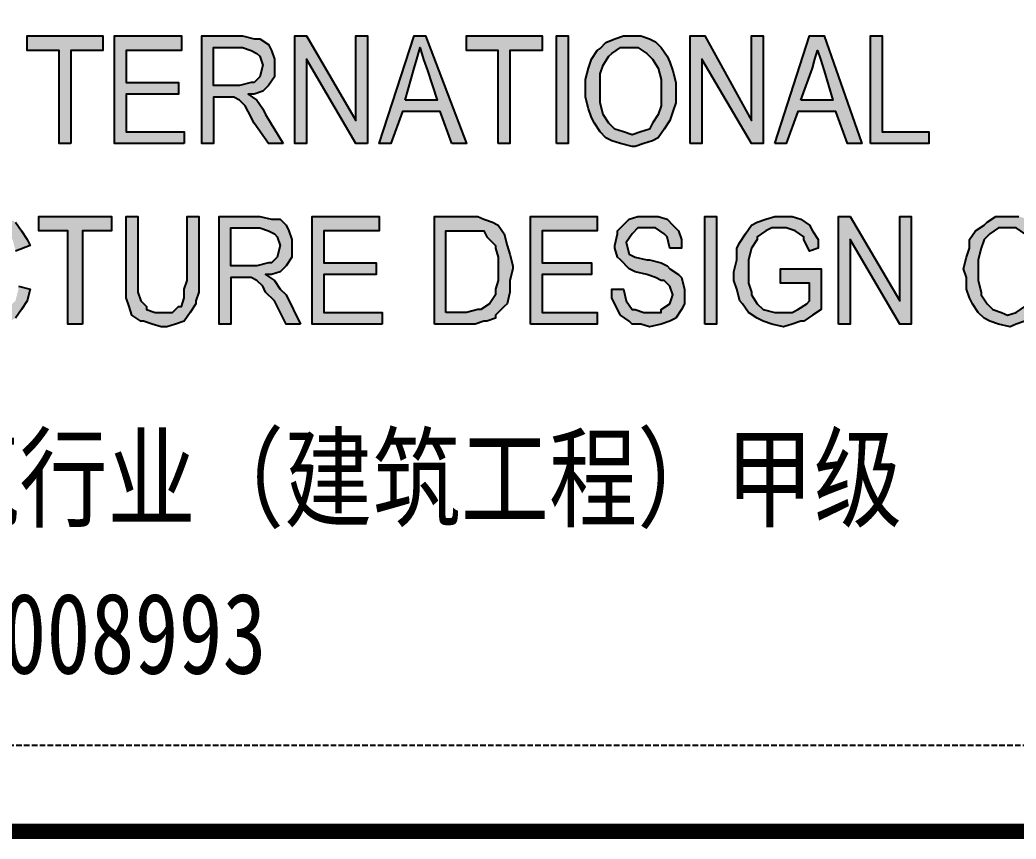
# Model space of a CAD drawing. Extents: x 815029915 to 815825525, y 579155098 to 579748855.
# Drawn here: x 815252528 to 815254744, y 579405280 to 579407103 of the extents above; entities that cross this region are included whole.
import ezdxf
from ezdxf.enums import TextEntityAlignment as Align

# ---------------------------------------------------------------- set-up
doc = ezdxf.new("R2010")
doc.units = 0
doc.header["$LTSCALE"] = 100
doc.header["$MEASUREMENT"] = 0
doc.linetypes.add('DASH', pattern=[0.35, 0.25, -0.1])
doc.layers.add('TK', color=7, linetype='Continuous')
doc.styles.add('公司名等', font='')
doc.styles.get('公司名等').set_extended_font_data('SimHei')

# ---------------------------------------------------------------- blocks, each defined once
blk = doc.blocks.new('cciad-logohatch')
h = blk.add_hatch(color=0)
h.dxf.hatch_style = 1
h.paths.add_polyline_path([(12.323, 6.337), (12.864, 6.337), (12.864, 6.582), (11.588, 6.582), (11.588, 6.337), (12.127, 6.337), (12.127, 4.767), (12.323, 4.767)])
h = blk.add_hatch(color=0)
h.dxf.hatch_style = 1
h.paths.add_polyline_path([(13.256, 5.6), (14.138, 5.6), (14.138, 5.796), (13.256, 5.796), (13.256, 6.337), (14.187, 6.337), (14.187, 6.582), (13.06, 6.582), (13.06, 4.767), (14.236, 4.767), (14.236, 4.963), (13.256, 4.963)])
h = blk.add_hatch(color=0)
h.dxf.hatch_style = 1
h.paths.add_polyline_path([(15.657, 5.747), (15.755, 5.894), (15.755, 6.09), (15.755, 6.188), (15.706, 6.337), (15.657, 6.435), (15.51, 6.533), (15.412, 6.533), (15.216, 6.582), (14.53, 6.582), (14.53, 4.767), (14.726, 4.767), (14.726, 5.551), (14.971, 5.551), (15.069, 5.551), (15.167, 5.502), (15.265, 5.404), (15.314, 5.306), (15.412, 5.11), (15.657, 4.767), (15.902, 4.767), (15.608, 5.257), (15.559, 5.355), (15.461, 5.502), (15.314, 5.6), (15.412, 5.6), (15.559, 5.649)])
h.paths.add_polyline_path([(14.726, 5.747), (14.726, 6.386), (15.216, 6.386), (15.363, 6.337), (15.461, 6.288), (15.51, 6.239), (15.559, 6.09), (15.51, 5.894), (15.412, 5.796), (15.363, 5.796), (15.167, 5.747)], flags=16)
h = blk.add_hatch(color=0)
h.dxf.hatch_style = 1
h.paths.add_polyline_path([(16.296, 6.188), (17.129, 4.767), (17.325, 4.767), (17.325, 6.582), (17.129, 6.582), (17.129, 5.159), (16.296, 6.582), (16.098, 6.582), (16.098, 4.767), (16.296, 4.767)])
h = blk.add_hatch(color=0)
h.dxf.hatch_style = 1
h.paths.add_polyline_path([(18.305, 6.582), (18.109, 6.582), (17.521, 4.767), (17.717, 4.767), (17.913, 5.306), (18.55, 5.306), (18.746, 4.767), (18.99, 4.767)])
h.paths.add_polyline_path([(17.962, 5.502), (18.109, 6.041), (18.158, 6.188), (18.211, 6.386), (18.224, 6.337), (18.271, 6.183), (18.336, 5.997), (18.501, 5.502)], flags=16)
h = blk.add_hatch(color=0)
h.dxf.hatch_style = 1
h.paths.add_polyline_path([(19.725, 6.337), (20.267, 6.337), (20.267, 6.582), (18.99, 6.582), (18.99, 6.337), (19.529, 6.337), (19.529, 4.767), (19.725, 4.767)])
h = blk.add_hatch(color=0)
h.dxf.hatch_style = 1
h.paths.add_polyline_path([(20.707, 6.582), (20.511, 6.582), (20.511, 4.767), (20.707, 4.767)])
h = blk.add_hatch(color=0)
h.dxf.hatch_style = 1
h.paths.add_polyline_path([(22.52, 5.649), (22.52, 5.796), (22.471, 5.992), (22.422, 6.139), (22.373, 6.239), (22.275, 6.386), (22.177, 6.484), (22.079, 6.533), (21.932, 6.582), (21.785, 6.582), (21.638, 6.582), (21.491, 6.533), (21.344, 6.472), (21.246, 6.373), (21.197, 6.337), (21.099, 6.188), (21.05, 6.041), (21.001, 5.845), (21.001, 5.649), (21.001, 5.551), (21.05, 5.355), (21.099, 5.208), (21.148, 5.11), (21.246, 4.963), (21.344, 4.865), (21.442, 4.816), (21.589, 4.767), (21.785, 4.718), (21.834, 4.718), (21.981, 4.767), (22.128, 4.816), (22.226, 4.865), (22.324, 5.012), (22.422, 5.159), (22.471, 5.306), (22.52, 5.453)])
h.paths.add_polyline_path([(21.246, 5.649), (21.246, 5.747), (21.246, 5.943), (21.295, 6.09), (21.393, 6.239), (21.442, 6.288), (21.589, 6.386), (21.785, 6.386), (21.883, 6.386), (22.03, 6.288), (22.128, 6.188), (22.226, 6.041), (22.275, 5.845), (22.275, 5.649), (22.275, 5.6), (22.275, 5.404), (22.226, 5.257), (22.128, 5.11), (22.079, 5.012), (21.932, 4.963), (21.785, 4.914), (21.638, 4.963), (21.491, 5.012), (21.393, 5.11), (21.295, 5.257), (21.246, 5.453)], flags=16)
h = blk.add_hatch(color=0)
h.dxf.hatch_style = 1
h.paths.add_polyline_path([(22.961, 6.188), (23.796, 4.767), (23.992, 4.767), (23.992, 6.582), (23.796, 6.582), (23.796, 5.159), (23.01, 6.582), (22.765, 6.582), (22.765, 4.767), (22.961, 4.767)])
h = blk.add_hatch(color=0)
h.dxf.hatch_style = 1
h.paths.add_polyline_path([(25.021, 6.582), (24.776, 6.582), (24.188, 4.767), (24.384, 4.767), (24.58, 5.306), (25.217, 5.306), (25.413, 4.767), (25.658, 4.767)])
h.paths.add_polyline_path([(25.168, 5.502), (24.629, 5.502), (24.825, 6.041), (24.866, 6.188), (24.911, 6.337), (24.957, 6.188), (25.021, 5.992)], flags=16)
h = blk.add_hatch(color=0)
h.dxf.hatch_style = 1
h.paths.add_polyline_path([(26.001, 6.582), (25.805, 6.582), (25.805, 4.767), (26.784, 4.767), (26.784, 4.963), (26.001, 4.963)])
h = blk.add_hatch(color=0)
h.dxf.hatch_style = 1
h.paths.add_polyline_path([(10.511, 2.46), (10.462, 2.656), (10.511, 2.805), (10.511, 3.001), (10.56, 3.148), (10.707, 3.246), (10.854, 3.344), (11.001, 3.344), (11.098, 3.344), (11.245, 3.246), (11.343, 3.148), (11.392, 2.952), (11.637, 3.05), (11.588, 3.148), (11.49, 3.295), (11.392, 3.442), (11.294, 3.491), (11.147, 3.54), (11.001, 3.54), (10.903, 3.54), (10.756, 3.54), (10.609, 3.442), (10.56, 3.393), (10.462, 3.295), (10.364, 3.148), (10.315, 3.001), (10.266, 2.854), (10.266, 2.656), (10.266, 2.509), (10.315, 2.313), (10.364, 2.166), (10.364, 2.068), (10.462, 1.921), (10.609, 1.823), (10.658, 1.774), (10.805, 1.725), (11.001, 1.676), (11.147, 1.725), (11.294, 1.774), (11.392, 1.823), (11.49, 1.97), (11.588, 2.117), (11.637, 2.313), (11.441, 2.362), (11.441, 2.313), (11.392, 2.117), (11.294, 2.019), (11.147, 1.921), (11.001, 1.872), (10.854, 1.921), (10.707, 1.97), (10.609, 2.068), (10.511, 2.215), (10.511, 2.264)])
h = blk.add_hatch(color=0)
h.dxf.hatch_style = 1
h.paths.add_polyline_path([(12.519, 3.295), (13.011, 3.295), (13.011, 3.54), (11.784, 3.54), (11.784, 3.295), (12.274, 3.295), (12.274, 1.725), (12.519, 1.725)])
h = blk.add_hatch(color=0)
h.dxf.hatch_style = 1
h.paths.add_polyline_path([(13.452, 2.46), (13.452, 3.54), (13.256, 3.54), (13.256, 2.46), (13.256, 2.362), (13.256, 2.166), (13.305, 2.019), (13.354, 1.872), (13.501, 1.774), (13.55, 1.774), (13.697, 1.725), (13.844, 1.676), (13.942, 1.676), (14.089, 1.725), (14.236, 1.774), (14.334, 1.921), (14.432, 2.068), (14.432, 2.117), (14.481, 2.264), (14.481, 2.46), (14.481, 3.54), (14.285, 3.54), (14.285, 2.46), (14.236, 2.313), (14.236, 2.166), (14.187, 2.019), (14.138, 2.019), (14.04, 1.921), (13.844, 1.921), (13.746, 1.921), (13.599, 1.97), (13.599, 2.019), (13.501, 2.117), (13.452, 2.264)])
h = blk.add_hatch(color=0)
h.dxf.hatch_style = 1
h.paths.add_polyline_path([(15.951, 2.705), (16.049, 2.854), (16.049, 3.05), (16.049, 3.148), (16, 3.295), (15.951, 3.393), (15.853, 3.491), (15.706, 3.491), (15.51, 3.54), (14.824, 3.54), (14.824, 1.725), (15.02, 1.725), (15.02, 2.509), (15.265, 2.509), (15.363, 2.509), (15.461, 2.46), (15.559, 2.362), (15.608, 2.264), (15.755, 2.117), (15.951, 1.725), (16.196, 1.725), (15.951, 2.215), (15.853, 2.313), (15.755, 2.46), (15.608, 2.558), (15.706, 2.558), (15.853, 2.607)])
h.paths.add_polyline_path([(15.02, 2.705), (15.02, 2.754), (15.02, 3.344), (15.51, 3.344), (15.657, 3.295), (15.755, 3.246), (15.804, 3.197), (15.853, 3.05), (15.804, 2.854), (15.706, 2.754), (15.657, 2.754), (15.461, 2.705)], flags=16)
h = blk.add_hatch(color=0)
h.dxf.hatch_style = 1
h.paths.add_polyline_path([(17.472, 2.754), (16.59, 2.754), (16.59, 3.295), (17.521, 3.295), (17.521, 3.54), (16.394, 3.54), (16.394, 1.725), (17.57, 1.725), (17.57, 1.921), (16.59, 1.921), (16.59, 2.558), (17.472, 2.558)])
h = blk.add_hatch(color=0)
h.dxf.hatch_style = 1
h.paths.add_polyline_path([(19.774, 2.656), (19.774, 2.705), (19.725, 2.903), (19.676, 3.05), (19.627, 3.246), (19.529, 3.393), (19.431, 3.442), (19.284, 3.491), (19.186, 3.54), (18.99, 3.54), (18.452, 3.54), (18.452, 1.725), (19.039, 1.725), (19.137, 1.725), (19.284, 1.774), (19.333, 1.774), (19.48, 1.823), (19.48, 1.872), (19.627, 2.019), (19.676, 2.068), (19.725, 2.264), (19.725, 2.46)])
h.paths.add_polyline_path([(19.529, 2.46), (19.48, 2.313), (19.48, 2.215), (19.382, 2.068), (19.235, 1.97), (19.186, 1.97), (18.99, 1.921), (18.648, 1.921), (18.648, 3.295), (18.99, 3.295), (19.137, 3.295), (19.284, 3.295), (19.333, 3.197), (19.48, 3.05), (19.48, 3.001), (19.529, 2.854), (19.529, 2.656)], flags=16)
h = blk.add_hatch(color=0)
h.dxf.hatch_style = 1
h.paths.add_polyline_path([(21.099, 2.754), (20.267, 2.754), (20.267, 3.295), (21.197, 3.295), (21.197, 3.54), (20.071, 3.54), (20.071, 1.725), (21.197, 1.725), (21.197, 1.921), (20.267, 1.921), (20.267, 2.558), (21.099, 2.558)])
h = blk.add_hatch(color=0)
h.dxf.hatch_style = 1
h.paths.add_polyline_path([(22.422, 2.656), (22.373, 2.705), (22.275, 2.754), (22.079, 2.805), (22.03, 2.805), (21.834, 2.854), (21.736, 2.903), (21.687, 3.099), (21.785, 3.246), (21.883, 3.344), (22.03, 3.344), (22.177, 3.344), (22.324, 3.246), (22.373, 3.197), (22.422, 3.001), (22.618, 3.001), (22.618, 3.148), (22.569, 3.295), (22.471, 3.393), (22.373, 3.491), (22.226, 3.54), (22.03, 3.54), (21.883, 3.54), (21.736, 3.491), (21.687, 3.442), (21.54, 3.295), (21.54, 3.246), (21.491, 3.05), (21.491, 3.001), (21.54, 2.854), (21.589, 2.805), (21.736, 2.656), (21.834, 2.607), (22.03, 2.558), (22.177, 2.509), (22.275, 2.46), (22.324, 2.46), (22.422, 2.362), (22.471, 2.215), (22.422, 2.068), (22.275, 1.97), (22.275, 1.921), (22.079, 1.921), (21.981, 1.921), (21.834, 1.97), (21.785, 1.97), (21.687, 2.117), (21.638, 2.313), (21.442, 2.313), (21.442, 2.166), (21.54, 1.97), (21.589, 1.872), (21.736, 1.774), (21.785, 1.725), (21.932, 1.725), (22.079, 1.676), (22.275, 1.725), (22.422, 1.774), (22.52, 1.823), (22.618, 1.97), (22.667, 2.068), (22.667, 2.215), (22.667, 2.313), (22.618, 2.509), (22.569, 2.558)])
h = blk.add_hatch(color=0)
h.dxf.hatch_style = 1
h.paths.add_polyline_path([(23.206, 3.54), (23.01, 3.54), (23.01, 1.725), (23.206, 1.725)])
h = blk.add_hatch(color=0)
h.dxf.hatch_style = 1
h.paths.add_polyline_path([(23.747, 2.607), (23.747, 2.805), (23.796, 3.001), (23.894, 3.148), (23.894, 3.197), (24.041, 3.295), (24.139, 3.344), (24.286, 3.344), (24.384, 3.344), (24.531, 3.295), (24.678, 3.197), (24.678, 3.148), (24.776, 2.952), (24.923, 3.001), (24.923, 3.148), (24.825, 3.295), (24.776, 3.393), (24.629, 3.491), (24.482, 3.54), (24.286, 3.54), (24.188, 3.54), (24.041, 3.491), (23.894, 3.442), (23.796, 3.393), (23.696, 3.246), (23.598, 3.099), (23.549, 3.001), (23.549, 2.805), (23.5, 2.607), (23.5, 2.46), (23.549, 2.313), (23.598, 2.117), (23.647, 2.068), (23.747, 1.921), (23.894, 1.823), (23.992, 1.774), (24.139, 1.725), (24.335, 1.676), (24.482, 1.725), (24.629, 1.774), (24.678, 1.774), (24.825, 1.872), (24.972, 1.97), (24.972, 2.656), (24.286, 2.656), (24.286, 2.411), (24.776, 2.411), (24.776, 2.117), (24.727, 2.068), (24.58, 1.97), (24.482, 1.921), (24.286, 1.921), (24.188, 1.921), (23.992, 1.97), (23.894, 2.068), (23.796, 2.215), (23.796, 2.264), (23.747, 2.411)])
h = blk.add_hatch(color=0)
h.dxf.hatch_style = 1
h.paths.add_polyline_path([(25.462, 3.148), (26.295, 1.725), (26.491, 1.725), (26.491, 3.54), (26.295, 3.54), (26.295, 2.117), (25.462, 3.54), (25.266, 3.54), (25.266, 1.725), (25.462, 1.725)])
h = blk.add_hatch(color=0)
h.dxf.hatch_style = 1
h.paths.add_polyline_path([(27.669, 3.001), (27.718, 3.148), (27.816, 3.246), (27.963, 3.344), (28.11, 3.344), (28.257, 3.344), (28.403, 3.246), (28.501, 3.148), (28.55, 2.952), (28.746, 3.05), (28.746, 3.148), (28.648, 3.295), (28.55, 3.442), (28.452, 3.491), (28.305, 3.54), (28.159, 3.54), (28.061, 3.54), (27.914, 3.54), (27.767, 3.442), (27.718, 3.393), (27.571, 3.295), (27.473, 3.148), (27.473, 3.001), (27.421, 2.854), (27.372, 2.656), (27.421, 2.509), (27.421, 2.313), (27.473, 2.166), (27.522, 2.068), (27.62, 1.921), (27.718, 1.823), (27.816, 1.774), (27.963, 1.725), (28.159, 1.676), (28.257, 1.725), (28.403, 1.774), (28.55, 1.823), (28.648, 1.97), (28.746, 2.117), (28.795, 2.313), (28.55, 2.362), (28.55, 2.313), (28.501, 2.117), (28.403, 2.019), (28.257, 1.921), (28.11, 1.872), (28.012, 1.921), (27.865, 1.97), (27.767, 2.068), (27.669, 2.215), (27.669, 2.264), (27.62, 2.46), (27.62, 2.656), (27.62, 2.805)])
blk = doc.blocks.new('WMF3')
for points in [[(13.7987, -12.2637), (13.7008, -12.2637), (13.7008, -11.4787), (13.4313, -11.4787), (13.4313, -11.3563), (14.0693, -11.3563), (14.0693, -11.4787), (13.7987, -11.4787)], [(14.7552, -12.2637), (14.1673, -12.2637), (14.1673, -11.3563), (14.7307, -11.3563), (14.7307, -11.4787), (14.2653, -11.4787), (14.2653, -11.7493), (14.7062, -11.7493), (14.7062, -11.8473), (14.2653, -11.8473), (14.2653, -12.1658), (14.7552, -12.1658)], [(15.588, -12.2637), (15.4655, -12.2637), (15.3431, -12.0923), (15.2941, -11.9943), (15.2696, -11.9453), (15.2206, -11.8963), (15.1716, -11.8718), (15.1226, -11.8718), (15.0001, -11.8718), (15.0001, -12.2637), (14.9022, -12.2637), (14.9022, -11.3563), (15.2451, -11.3563), (15.3431, -11.3808), (15.3921, -11.3808), (15.4655, -11.4297), (15.49, -11.4787), (15.5145, -11.5534), (15.5145, -11.6024), (15.5145, -11.7003), (15.4655, -11.7738), (15.4166, -11.8228), (15.3431, -11.8473), (15.2941, -11.8473), (15.3676, -11.8963), (15.4166, -11.9698), (15.4411, -12.0188)], [(16.2995, -12.2637), (16.2016, -12.2637), (15.7851, -11.5534), (15.7851, -12.2637), (15.686, -12.2637), (15.686, -11.3563), (15.7851, -11.3563), (16.2016, -12.0678), (16.2016, -11.3563), (16.2995, -11.3563)], [(17.0099, -12.2637), (16.9119, -11.9943), (16.5935, -11.9943), (16.4955, -12.2637), (16.3975, -12.2637), (16.6915, -11.3563), (16.7894, -11.3563), (17.1324, -12.2637)], [(17.4018, -12.2637), (17.4018, -11.4787), (17.1324, -11.4787), (17.1324, -11.3563), (17.7704, -11.3563), (17.7704, -11.4787), (17.4998, -11.4787), (17.4998, -12.2637)], [(17.8929, -12.2637), (17.8929, -11.3563), (17.9908, -11.3563), (17.9908, -12.2637)], [(18.3093, -12.2147), (18.2603, -12.1658), (18.2113, -12.0923), (18.1868, -12.0433), (18.1623, -11.9698), (18.1378, -11.8718), (18.1378, -11.8228), (18.1378, -11.7248), (18.1623, -11.6269), (18.1868, -11.5534), (18.2358, -11.4787), (18.2603, -11.4607), (18.3093, -11.411), (18.3828, -11.3808), (18.4562, -11.3563), (18.5297, -11.3563), (18.6032, -11.3563), (18.6767, -11.3808), (18.7257, -11.4052), (18.7747, -11.4542), (18.8237, -11.5277), (18.8482, -11.5779), (18.8727, -11.6514), (18.8972, -11.7493), (18.8972, -11.8228), (18.8972, -11.9208), (18.8727, -11.9943), (18.8482, -12.0678), (18.7992, -12.1413), (18.7502, -12.2147), (18.7012, -12.2392), (18.6277, -12.2637), (18.5542, -12.2882), (18.5297, -12.2882), (18.4318, -12.2637), (18.3583, -12.2392)], [(19.0196, -12.2637), (19.0196, -11.3563), (19.1421, -11.3563), (19.5352, -12.0678), (19.5352, -11.3563), (19.6332, -11.3563), (19.6332, -12.2637), (19.5352, -12.2637), (19.1176, -11.5534), (19.1176, -12.2637)], [(19.7311, -12.2637), (20.0251, -11.3563), (20.1476, -11.3563), (20.466, -12.2637), (20.3435, -12.2637), (20.2455, -11.9943), (19.9271, -11.9943), (19.8291, -12.2637)], [(20.5395, -12.2637), (20.5395, -11.3563), (20.6375, -11.3563), (20.6375, -12.1658), (21.0294, -12.1658), (21.0294, -12.2637)], [(15.3431, -11.7493), (15.3186, -11.7493), (15.2206, -11.7738), (15.0001, -11.7738), (15.0001, -11.4542), (15.2451, -11.4542), (15.3186, -11.4787), (15.3676, -11.5032), (15.3921, -11.5277), (15.4166, -11.6024), (15.3921, -11.7003)], [(16.618, -11.8963), (16.6915, -11.6269), (16.716, -11.5534), (16.7425, -11.4545), (16.7493, -11.4787), (16.7726, -11.5559), (16.8051, -11.6485), (16.8874, -11.8963)], [(18.3828, -12.1413), (18.3338, -12.0923), (18.2848, -12.0188), (18.2603, -11.9208), (18.2603, -11.8228), (18.2603, -11.7738), (18.2603, -11.6759), (18.2848, -11.6024), (18.3338, -11.5277), (18.3583, -11.5032), (18.4318, -11.4542), (18.5297, -11.4542), (18.5787, -11.4542), (18.6522, -11.5032), (18.7012, -11.5534), (18.7502, -11.6269), (18.7747, -11.7248), (18.7747, -11.8228), (18.7747, -11.8473), (18.7747, -11.9453), (18.7502, -12.0188), (18.7012, -12.0923), (18.6767, -12.1413), (18.6032, -12.1658), (18.5297, -12.1902), (18.4562, -12.1658)], [(19.9516, -11.8963), (20.0496, -11.6269), (20.0699, -11.5534), (20.0924, -11.4787), (20.1159, -11.5534), (20.1476, -11.6514), (20.221, -11.8963)], [(13.8967, -13.7847), (13.7742, -13.7847), (13.7742, -12.9997), (13.5293, -12.9997), (13.5293, -12.8773), (14.1428, -12.8773), (14.1428, -12.9997), (13.8967, -12.9997)], [(14.8532, -13.6133), (14.8042, -13.6868), (14.7552, -13.7602), (14.6817, -13.7847), (14.6082, -13.8092), (14.5592, -13.8092), (14.4858, -13.7847), (14.4123, -13.7602), (14.3878, -13.7602), (14.3143, -13.7113), (14.2898, -13.6378), (14.2653, -13.5643), (14.2653, -13.4663), (14.2653, -13.4173), (14.2653, -12.8773), (14.3633, -12.8773), (14.3633, -13.4173), (14.3633, -13.5153), (14.3878, -13.5888), (14.4368, -13.6378), (14.4368, -13.6623), (14.5103, -13.6868), (14.5592, -13.6868), (14.6572, -13.6868), (14.7062, -13.6378), (14.7307, -13.6378), (14.7552, -13.5643), (14.7552, -13.4908), (14.7797, -13.4173), (14.7797, -12.8773), (14.8777, -12.8773), (14.8777, -13.4173), (14.8777, -13.5153), (14.8532, -13.5888)], [(15.735, -13.7847), (15.6125, -13.7847), (15.5145, -13.5888), (15.4411, -13.5153), (15.4166, -13.4663), (15.3676, -13.4173), (15.3186, -13.3928), (15.2696, -13.3928), (15.1471, -13.3928), (15.1471, -13.7847), (15.0491, -13.7847), (15.0491, -12.8773), (15.3921, -12.8773), (15.49, -12.9018), (15.5635, -12.9018), (15.6125, -12.9508), (15.637, -12.9997), (15.6615, -13.0732), (15.6615, -13.1222), (15.6615, -13.2202), (15.6125, -13.2948), (15.5635, -13.3438), (15.49, -13.3683), (15.4411, -13.3683), (15.5145, -13.4173), (15.5635, -13.4908), (15.6125, -13.5398)], [(16.422, -13.7847), (15.8341, -13.7847), (15.8341, -12.8773), (16.3975, -12.8773), (16.3975, -12.9997), (15.9321, -12.9997), (15.9321, -13.2703), (16.373, -13.2703), (16.373, -13.3683), (15.9321, -13.3683), (15.9321, -13.6868), (16.422, -13.6868)], [(16.8629, -13.7847), (16.8629, -12.8773), (17.1324, -12.8773), (17.2303, -12.8773), (17.2793, -12.9018), (17.3528, -12.9263), (17.4018, -12.9508), (17.4508, -13.0242), (17.4753, -13.1222), (17.4998, -13.1957), (17.5243, -13.2948), (17.5243, -13.3193), (17.4998, -13.4173), (17.4998, -13.5153), (17.4753, -13.6133), (17.4508, -13.6378), (17.3773, -13.7113), (17.3773, -13.7358), (17.3038, -13.7602), (17.2793, -13.7602), (17.2058, -13.7847), (17.1569, -13.7847)], [(17.6724, -13.7847), (17.6724, -12.8773), (18.2358, -12.8773), (18.2358, -12.9997), (17.7704, -12.9997), (17.7704, -13.2703), (18.1868, -13.2703), (18.1868, -13.3683), (17.7704, -13.3683), (17.7704, -13.6868), (18.2358, -13.6868), (18.2358, -13.7847)], [(18.4318, -13.7113), (18.4073, -13.6623), (18.3583, -13.5643), (18.3583, -13.4908), (18.4562, -13.4908), (18.4807, -13.5888), (18.5297, -13.6623), (18.5542, -13.6623), (18.6277, -13.6868), (18.6767, -13.6868), (18.7747, -13.6868), (18.7747, -13.6623), (18.8482, -13.6133), (18.8727, -13.5398), (18.8482, -13.4663), (18.7992, -13.4173), (18.7747, -13.4173), (18.7257, -13.3928), (18.6522, -13.3683), (18.5542, -13.3438), (18.5052, -13.3193), (18.4318, -13.2447), (18.4073, -13.2202), (18.3828, -13.1467), (18.3828, -13.1222), (18.4073, -13.0242), (18.4073, -12.9997), (18.4807, -12.9263), (18.5052, -12.9018), (18.5787, -12.8773), (18.6522, -12.8773), (18.7502, -12.8773), (18.8237, -12.9018), (18.8727, -12.9508), (18.9216, -12.9997), (18.9461, -13.0732), (18.9461, -13.1467), (18.8482, -13.1467), (18.8237, -13.0487), (18.7992, -13.0242), (18.7257, -12.9752), (18.6522, -12.9752), (18.5787, -12.9752), (18.5297, -13.0242), (18.4807, -13.0977), (18.5052, -13.1957), (18.5542, -13.2202), (18.6522, -13.2447), (18.6767, -13.2447), (18.7747, -13.2703), (18.8237, -13.2948), (18.8482, -13.3193), (18.9216, -13.3683), (18.9461, -13.3928), (18.9706, -13.4908), (18.9706, -13.5398), (18.9706, -13.6133), (18.9461, -13.6623), (18.8972, -13.7358), (18.8482, -13.7602), (18.7747, -13.7847), (18.6767, -13.8092), (18.6032, -13.7847), (18.5297, -13.7847), (18.5052, -13.7602)], [(19.1421, -13.7847), (19.1421, -12.8773), (19.2401, -12.8773), (19.2401, -13.7847)], [(19.436, -13.5888), (19.4115, -13.4908), (19.3871, -13.4173), (19.3871, -13.3438), (19.4115, -13.2447), (19.4115, -13.1467), (19.436, -13.0977), (19.485, -13.0242), (19.5352, -12.9508), (19.5842, -12.9263), (19.6577, -12.9018), (19.7311, -12.8773), (19.7801, -12.8773), (19.8781, -12.8773), (19.9516, -12.9018), (20.0251, -12.9508), (20.0496, -12.9997), (20.0986, -13.0732), (20.0986, -13.1467), (20.0251, -13.1712), (19.9761, -13.0732), (19.9761, -13.0487), (19.9026, -12.9997), (19.8291, -12.9752), (19.7801, -12.9752), (19.7066, -12.9752), (19.6577, -12.9997), (19.5842, -13.0487), (19.5842, -13.0732), (19.5352, -13.1467), (19.5107, -13.2447), (19.5107, -13.3438), (19.5107, -13.4418), (19.5352, -13.5153), (19.5352, -13.5398), (19.5842, -13.6133), (19.6332, -13.6623), (19.7311, -13.6868), (19.7801, -13.6868), (19.8781, -13.6868), (19.9271, -13.6623), (20.0006, -13.6133), (20.0251, -13.5888), (20.0251, -13.4418), (19.7801, -13.4418), (19.7801, -13.3193), (20.1231, -13.3193), (20.1231, -13.6623), (20.0496, -13.7113), (19.9761, -13.7602), (19.9516, -13.7602), (19.8781, -13.7847), (19.8046, -13.8092), (19.7066, -13.7847), (19.6332, -13.7602), (19.5842, -13.7358), (19.5107, -13.6868), (19.4605, -13.6133)], [(20.27, -13.7847), (20.27, -12.8773), (20.368, -12.8773), (20.7844, -13.5888), (20.7844, -12.8773), (20.8824, -12.8773), (20.8824, -13.7847), (20.7844, -13.7847), (20.368, -13.0732), (20.368, -13.7847)], [(15.539, -13.2202), (15.49, -13.2703), (15.4655, -13.2703), (15.3676, -13.2948), (15.1471, -13.2948), (15.1471, -13.2703), (15.1471, -12.9752), (15.3921, -12.9752), (15.4655, -12.9997), (15.5145, -13.0242), (15.539, -13.0487), (15.5635, -13.1222)], [(16.9609, -13.6868), (16.9609, -12.9997), (17.1324, -12.9997), (17.2058, -12.9997), (17.2793, -12.9997), (17.3038, -13.0487), (17.3773, -13.1222), (17.3773, -13.1467), (17.4018, -13.2202), (17.4018, -13.3193), (17.4018, -13.4173), (17.3773, -13.4908), (17.3773, -13.5398), (17.3283, -13.6133), (17.2548, -13.6623), (17.2303, -13.6623), (17.1324, -13.6868)]]:
    blk.add_lwpolyline(points, close=True)
for points in [[(13.3333, -12.9263), (13.3823, -12.9997), (13.4313, -13.0732), (13.4558, -13.1222), (13.3333, -13.1712)], [(13.3578, -13.4663), (13.4558, -13.4908), (13.4313, -13.5888), (13.3823, -13.6623), (13.3333, -13.7358)], [(21.8389, -13.0242), (21.7654, -12.9752), (21.6919, -12.9752), (21.6184, -12.9752), (21.5449, -13.0242), (21.4959, -13.0732), (21.4714, -13.1467), (21.4469, -13.2447), (21.4469, -13.3193), (21.4469, -13.4173), (21.4714, -13.5153), (21.4714, -13.5398), (21.5204, -13.6133), (21.5694, -13.6623), (21.6429, -13.6868), (21.6919, -13.7113), (21.7654, -13.6868), (21.8389, -13.6378)], [(21.8389, -13.7602), (21.7654, -13.7847), (21.7164, -13.8092), (21.6184, -13.7847), (21.5449, -13.7602), (21.4959, -13.7358), (21.4469, -13.6868), (21.398, -13.6133), (21.3735, -13.5643), (21.3478, -13.4908), (21.3478, -13.3928), (21.3233, -13.3193), (21.3478, -13.2202), (21.3735, -13.1467), (21.3735, -13.0732), (21.4225, -12.9997), (21.4959, -12.9508), (21.5204, -12.9263), (21.5939, -12.8773), (21.6674, -12.8773), (21.7164, -12.8773), (21.7899, -12.8773)]]:
    blk.add_lwpolyline(points)
blk = doc.blocks.new('cciad-logoline')
at = {"xscale": 2, "yscale": 2, "zscale": 2}
blk.add_blockref('WMF3', (-15.274, 29.294), dxfattribs=at)
blk = doc.blocks.new('cciad-logo')
at = {"color": 0}
for name in ['cciad-logohatch', 'cciad-logoline']:
    blk.add_blockref(name, (0, 0), dxfattribs=at)
blk = doc.blocks.new('CCIAD-TK-A0-图签')
at = {"layer": 'TK', "const_width": 0.347}
blk.add_lwpolyline([(1126.117, 770.234), (1177.387, 770.234), (1177.387, 828.289), (1126.117, 828.289)], close=True, dxfattribs=at)
at = {"layer": 'TK', "linetype": 'DASH', "ltscale": 0.005}
blk.add_lwpolyline([(1127.639, 772.151), (1175.865, 772.151), (1175.865, 826.372), (1127.639, 826.372)], close=True, dxfattribs=at)
at = {"layer": 'TK', "color": 0, "xscale": 1.32, "yscale": 1.32, "zscale": 1.32}
blk.add_blockref('cciad-logo', (1127.639, 779.248), dxfattribs=at)
at = {"layer": 'TK', "style": '公司名等', "width": 0.8}
for s, p in [('资质等级：建筑行业（建筑工程）甲级', (1145.705, 777.194)), ('资质编号：A111008993', (1138.454, 773.742))]:
    blk.add_text(s, height=1.8, dxfattribs=at).set_placement(p, align=Align.CENTER)

msp = doc.modelspace()

# ---------------------------------------------------------------- block references
at = {"layer": 'TK', "xscale": 100, "yscale": 100, "zscale": 100}
msp.add_blockref('CCIAD-TK-A0-图签', (815138250.2, 579328273.9), dxfattribs=at)

doc.saveas('drawing.dxf')
